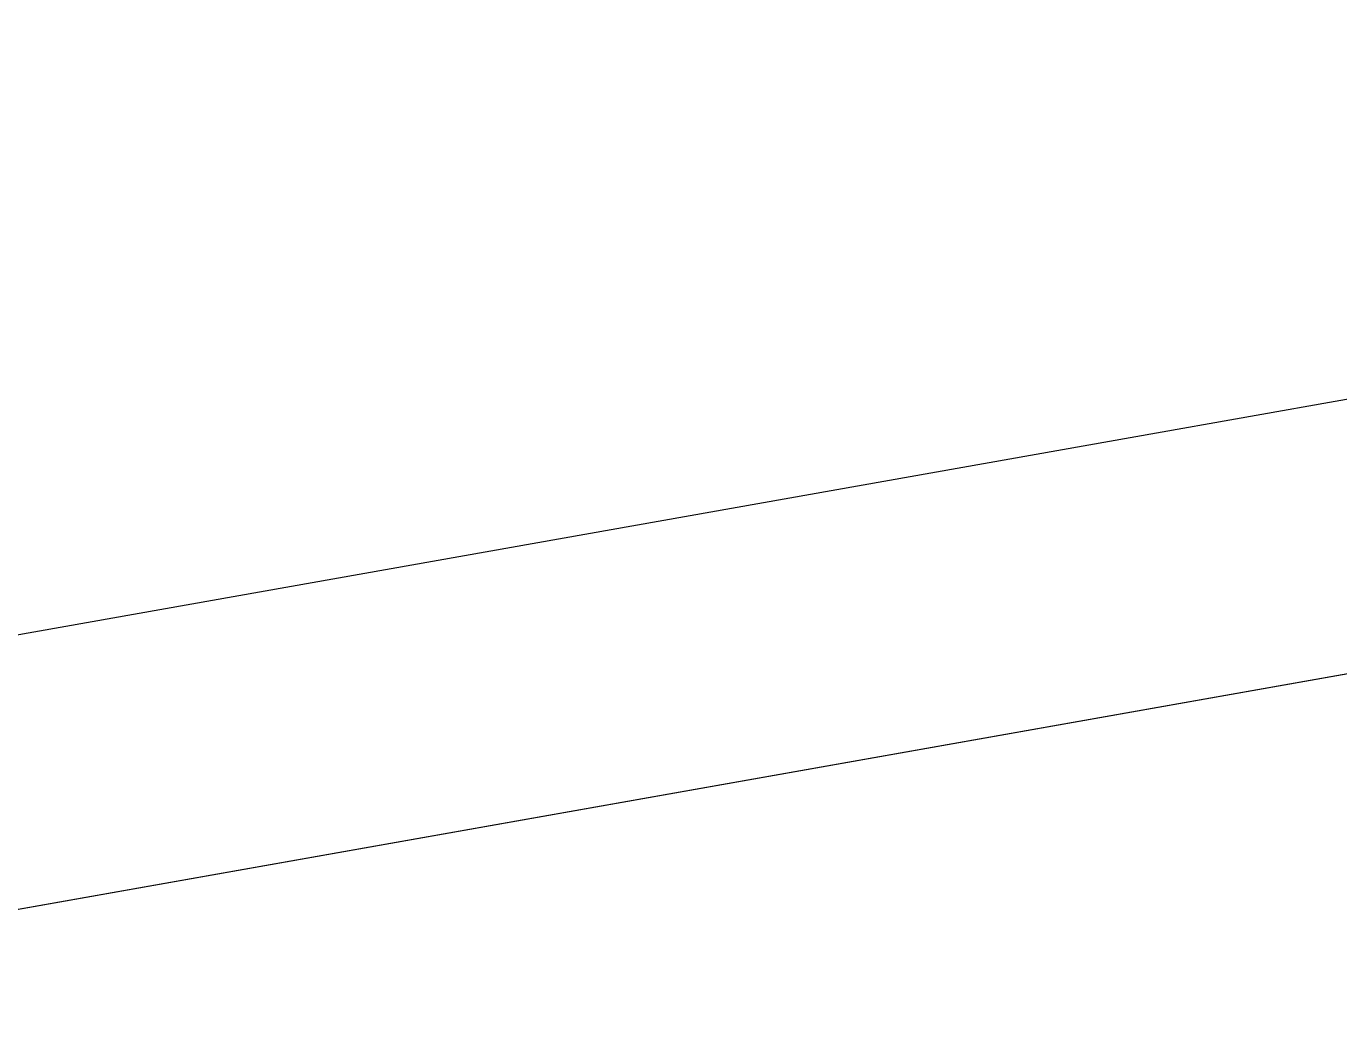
# Model space of a CAD drawing. Header units: millimetres. Extents: x 0 to 8967983, y -224399 to 13801.
# Drawn here: x 71348.51 to 71355.03, y -193484.43 to -193479.49 of the extents above; entities that cross this region are included whole.
import ezdxf
from ezdxf import colors
from ezdxf.entities.mleader import LeaderData, LeaderLine
from ezdxf.math import Vec2, Vec3

# ---------------------------------------------------------------- set-up
doc = ezdxf.new("R2010")
doc.units = ezdxf.units.MM
doc.header["$LTSCALE"] = 10
doc.layers.add('АР_Перегородки витражные', color=152, linetype='Continuous', lineweight=13)
doc.layers.add('Архитектура', color=251, linetype='Continuous')
doc.layers.get('0').off()
doc.layers.get('0').freeze()
doc.styles.add('ISOCPEUR', font='isocpeur.TTF', dxfattribs={"width": 0.7})

# ---------------------------------------------------------------- blocks, each defined once
blk = doc.blocks.new('стойка витр.')
at = {"lineweight": 0, "ltscale": 100, "transparency": 33554687}
blk.add_lwpolyline([(-91.448, -1.9601), (-69.7971, -59.0549), (-67.7963, -59.861), (-55.1422, -55.0624), (-55.1736, -54.292), (-58.7428, -53.8199), (-59.4976, -54.2366), (-60.2486, -55.6949), (-65.3786, -57.6402), (-65.7363, -57.3847), (-66.6009, -55.1047), (-67.0294, -55.0064), (-67.7134, -55.2658), (-67.8549, -55.5802), (-66.9903, -57.8602), (-67.2026, -58.3319), (-68.2286, -58.721), (-68.5863, -58.4654), (-90.1507, -1.5987)], dxfattribs=at)
blk = doc.blocks.new('A$Cae753e6d')
at = {"color": 5, "lineweight": 0, "ltscale": 100, "transparency": 33554687}
blk.add_lwpolyline([(-28.0569, -135.2834), (31.873, -123.5793), (33.0051, -121.7432), (30.4111, -108.4608), (29.6464, -108.3617), (28.5788, -111.8), (28.862, -112.6143), (30.1727, -113.6006), (31.2243, -118.9854), (30.912, -119.2948), (28.5188, -119.7622), (28.3496, -120.1679), (28.4898, -120.8859), (28.7759, -121.0785), (31.1691, -120.6111), (31.5982, -120.9), (31.8086, -121.9769), (31.4963, -122.2864), (-28.1942, -133.9437)], dxfattribs=at)
at = {"layer": 'АР_Перегородки витражные', "rotation": 80.28340479355269}
blk.add_blockref('стойка витр.', (-14.5548, -44.8164), dxfattribs=at)
blk = doc.blocks.new('A$Cec9b444d')
at = {"color": 241, "ltscale": 100, "true_color": 0xf7abae, "rotation": 359}
blk.add_blockref('A$Cae753e6d', (-263.6037, -6176.9291), dxfattribs=at)
blk = doc.blocks.new('_DOTSMALL')
at = {"color": 0, "linetype": 'ByBlock', "const_width": 0.5}
blk.add_lwpolyline([(-0.0625, 0, 1), (0.0625, 0, 1)], format="xyb", close=True, dxfattribs=at)

msp = doc.modelspace()

# ---------------------------------------------------------------- linework, layer by layer
at = {"layer": 'Архитектура', "lineweight": 25, "transparency": 33554684}
msp.add_arc((68711.0138, -184296.962), 9778.6546, 272.59254797, 356.63539137, dxfattribs=at)

# ---------------------------------------------------------------- block references
msp.add_blockref('A$Cec9b444d', (71593.4534, -187180.8688), dxfattribs=at)

# ---------------------------------------------------------------- leaders
ml = msp.add_multileader_mtext('Standard', dxfattribs=at)
ml.set_content('%%P0,000', color=256, style='ISOCPEUR')
ml.set_leader_properties(color=256, linetype='Continuous', lineweight=-1)
ml.set_arrow_properties(name='DOTSMALL')
ml.build(insert=Vec2(0, 0))
ml.multileader.update_dxf_attribs({"has_text_frame": 1, "text_left_attachment_type": 4, "text_right_attachment_type": 4, "dogleg_length": 100, "arrow_head_size": 180})
ctx = ml.context
ctx.base_point, ctx.char_height, ctx.arrow_head_size, ctx.landing_gap_size, ctx.plane_origin = Vec3(75855.8628, -202520.9245), 250, 180, 50, Vec3(72784.7811, -204110.4731)
ctx.left_attachment, ctx.right_attachment = 4, 4
notes = []
notes.append((ctx, [(0, (0, 0, 0), (0, 0), (1, 0), 1, [])]))
ctx.mtext.insert, ctx.mtext.width, ctx.mtext.line_spacing_style, ctx.mtext.flow_direction = Vec3(75905.8628, -202187.5912), 852.697031, 2, 5
ml = msp.add_multileader_mtext('Standard', dxfattribs=at)
ml.set_content('%%P0,000', color=256, style='ISOCPEUR')
ml.set_leader_properties(color=256, linetype='Continuous', lineweight=-1)
ml.set_arrow_properties(name='DOTSMALL')
ml.build(insert=Vec2(0, 0))
ml.multileader.update_dxf_attribs({"has_text_frame": 1, "text_left_attachment_type": 4, "text_right_attachment_type": 4, "dogleg_length": 100, "arrow_head_size": 180})
ctx = ml.context
ctx.base_point, ctx.char_height, ctx.arrow_head_size, ctx.landing_gap_size, ctx.plane_origin = Vec3(73396.0999, -204238.7608), 250, 180, 50, Vec3(70277.2997, -203473.5771)
ctx.left_attachment, ctx.right_attachment = 4, 4
notes.append((ctx, [(0, (0, 0, 0), (0, 0), (1, 0), 1, [])]))
ctx.mtext.insert, ctx.mtext.width, ctx.mtext.line_spacing_style, ctx.mtext.flow_direction = Vec3(73446.0999, -203905.4275), 852.697031, 2, 5
ml = msp.add_multileader_mtext('Standard', dxfattribs=at)
ml.set_content('Л.3', color=256, style='ISOCPEUR')
ml.set_leader_properties(color=256, linetype='Continuous', lineweight=-1)
ml.set_arrow_properties(name='DOTSMALL')
ml.build(insert=Vec2(0, 0))
ml.multileader.update_dxf_attribs({"has_text_frame": 1, "text_left_attachment_type": 4, "text_right_attachment_type": 4, "dogleg_length": 100, "arrow_head_size": 180})
ctx = ml.context
ctx.base_point, ctx.char_height, ctx.arrow_head_size, ctx.landing_gap_size, ctx.plane_origin = Vec3(73917.9374, -204990.7275), 250, 180, 50, Vec3(98695.6392, -215170.2204)
ctx.left_attachment, ctx.right_attachment = 4, 4
notes.append((ctx, [(0, (0, 0, 0), (0, 0), (1, 0), 1, [])]))
ctx.mtext.insert, ctx.mtext.width, ctx.mtext.line_spacing_style, ctx.mtext.flow_direction = Vec3(73967.9374, -204657.3942), 852.697031, 2, 5
for ctx, leaders in notes:
    for number, flags, end, landing, length, lines in leaders:
        leader = LeaderData()
        leader.index, (leader.has_last_leader_line, leader.has_dogleg_vector, leader.attachment_direction) = number, flags
        leader.last_leader_point, leader.dogleg_vector, leader.dogleg_length = Vec3(end), Vec3(landing), length
        for number, points, colour, breaks in lines:
            line = LeaderLine()
            line.index, line.vertices, line.color, line.breaks = number, Vec3.list(points), colors.encode_raw_color(colour), breaks
            leader.lines.append(line)
        ctx.leaders.append(leader)

doc.saveas('drawing.dxf')
